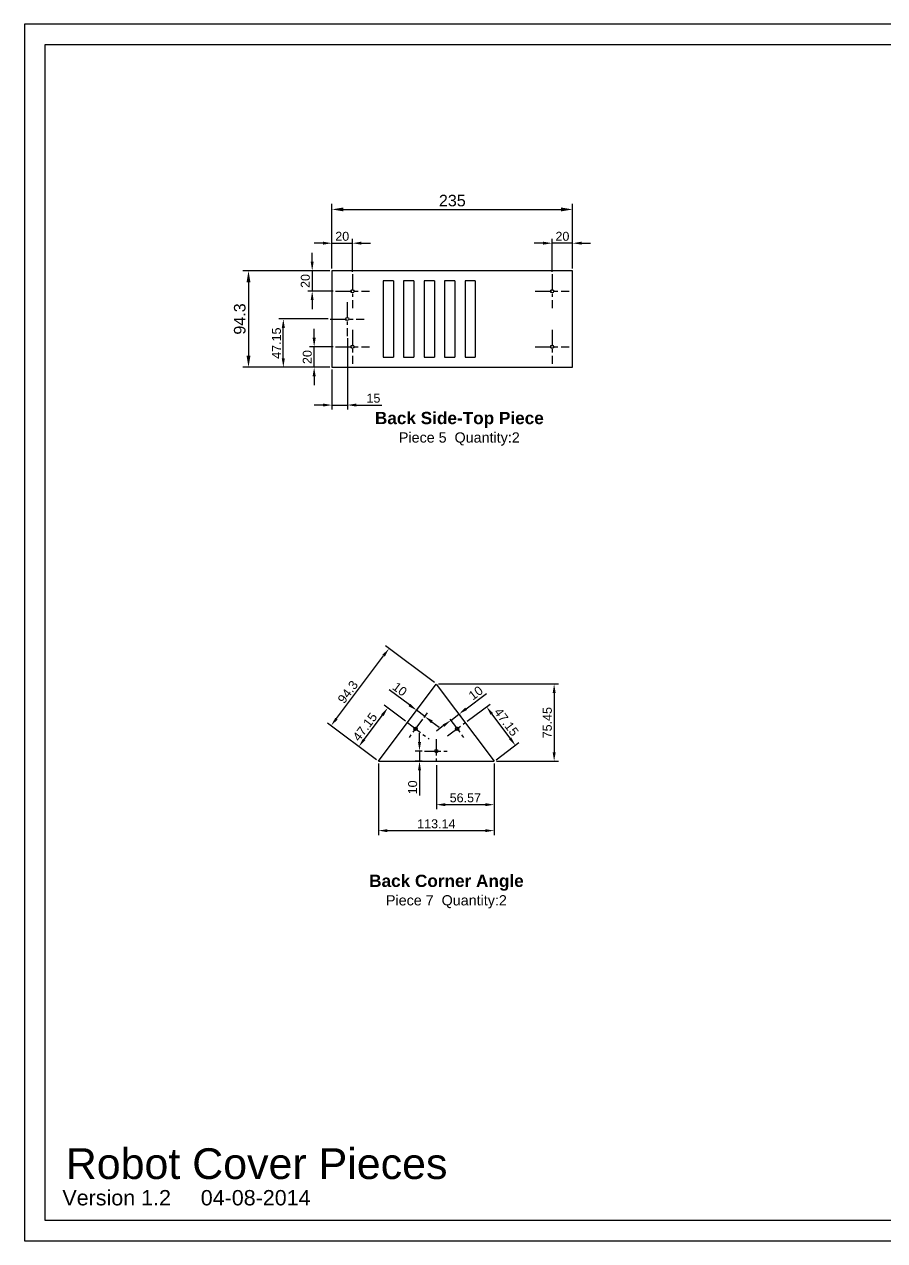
# Model space of a CAD drawing. Header units: millimetres. Extents: x 223 to 6376, y 897 to 5853.
# Drawn here: x 4682 to 5522, y 2268 to 3456 of the extents above; entities that cross this region are included whole.
import ezdxf

# ---------------------------------------------------------------- set-up
doc = ezdxf.new("R2010")
doc.units = ezdxf.units.MM
doc.header["$LTSCALE"] = 0.5
doc.linetypes.add('CENTER', pattern=[50.8, 31.75, -6.35, 6.35, -6.35])
for name, color, linetype in [('Centre', 6, 'CENTER'), ('Dim', 5, 'Continuous'), ('Title', 7, 'Continuous')]:
    doc.layers.add(name, color=color, linetype=linetype)
doc.styles.get("Standard").update_dxf_attribs({"font": 'arial.ttf'})
doc.dimstyles.new('ISO-25', dxfattribs={"dimtxt": 2.5, "dimasz": 2.5, "dimexe": 1.25, "dimexo": 0.625, "dimtad": 1, "dimtxsty": 'Standard', "dimcen": 2.5, "dimadec": 0, "dimazin": 0, "dimtfac": 1, "dimtmove": 0, "dimatfit": 3, "dimfxl": 1, "dimarcsym": 0})

# ---------------------------------------------------------------- blocks, each defined once
blk = doc.blocks.new('*D186')
at = {"layer": 'Defpoints', "color": 0, "transparency": 16777216}
for p in [(5217.1, 3275.6), (4982.1, 3215.7), (5217.1, 3215.7)]:
    blk.add_point(p, dxfattribs=at)
at = {"layer": 'Dim', "color": 0, "lineweight": -2, "transparency": 16777216}
for p, q in [((4982.1, 3218.5), (4982.1, 3281.2)), ((5217.1, 3218.5), (5217.1, 3281.2)), ((4993.3, 3275.6), (5205.8, 3275.6))]:
    blk.add_line(p, q, dxfattribs=at)
at = {"layer": 'Dim', "color": 0, "transparency": 16777216}
for points in [[(4993.3, 3277.5), (4993.3, 3273.7), (4982.1, 3275.6)], [(5205.8, 3277.5), (5205.8, 3273.7), (5217.1, 3275.6)]]:
    blk.add_solid(points, dxfattribs=at)
at = {"layer": 'Dim', "color": 0, "transparency": 16777216, "insert": (5099.6, 3284.2), "char_height": 11.25, "attachment_point": 5}
blk.add_mtext('235', dxfattribs=at)
blk = doc.blocks.new('*D187')
at = {"layer": 'Defpoints', "color": 0, "transparency": 16777216}
for p in [(4982.1, 3215.7), (4900.6, 3121.4), (4982.1, 3121.4)]:
    blk.add_point(p, dxfattribs=at)
at = {"layer": 'Dim', "color": 0, "lineweight": -2, "transparency": 16777216}
for p, q in [((4979.2, 3215.7), (4895, 3215.7)), ((4900.6, 3204.5), (4900.6, 3132.7)), ((4979.2, 3121.4), (4895, 3121.4))]:
    blk.add_line(p, q, dxfattribs=at)
at = {"layer": 'Dim', "color": 0, "transparency": 16777216}
for points in [[(4898.7, 3204.5), (4902.5, 3204.5), (4900.6, 3215.7)], [(4898.7, 3132.7), (4902.5, 3132.7), (4900.6, 3121.4)]]:
    blk.add_solid(points, dxfattribs=at)
at = {"layer": 'Dim', "color": 0, "transparency": 16777216, "insert": (4892.1, 3168.6), "char_height": 11.25, "attachment_point": 5, "rotation": 90}
blk.add_mtext('94.3', dxfattribs=at)
blk = doc.blocks.new('*D188')
at = {"layer": 'Defpoints', "color": 0, "transparency": 16777216}
for p in [(5002.1, 3242.6), (4982.1, 3215.7), (5002.1, 3212.3)]:
    blk.add_point(p, dxfattribs=at)
at = {"layer": 'Dim', "color": 0, "lineweight": -2, "transparency": 16777216}
for p, q in [((4982.1, 3217.9), (4982.1, 3247)), ((5002.1, 3214.5), (5002.1, 3247)), ((4973.3, 3242.6), (4964.6, 3242.6)), ((4982.1, 3242.6), (5002.1, 3242.6)), ((5010.8, 3242.6), (5019.6, 3242.6))]:
    blk.add_line(p, q, dxfattribs=at)
at = {"layer": 'Dim', "color": 0, "transparency": 16777216}
for points in [[(4973.3, 3244.1), (4973.3, 3241.2), (4982.1, 3242.6)], [(5010.8, 3244.1), (5010.8, 3241.2), (5002.1, 3242.6)]]:
    blk.add_solid(points, dxfattribs=at)
at = {"layer": 'Dim', "color": 0, "transparency": 16777216, "insert": (4992.1, 3249.3), "char_height": 8.75, "attachment_point": 5}
blk.add_mtext('20', dxfattribs=at)
blk = doc.blocks.new('*D189')
at = {"layer": 'Defpoints', "color": 0, "transparency": 16777216}
for p in [(5197.1, 3242.6), (5197.1, 3212.3), (5217.1, 3215.7)]:
    blk.add_point(p, dxfattribs=at)
at = {"layer": 'Dim', "color": 0, "lineweight": -2, "transparency": 16777216}
for p, q in [((5197.1, 3214.5), (5197.1, 3247)), ((5217.1, 3217.9), (5217.1, 3247)), ((5188.3, 3242.6), (5179.6, 3242.6)), ((5217.1, 3242.6), (5197.1, 3242.6)), ((5225.8, 3242.6), (5234.6, 3242.6))]:
    blk.add_line(p, q, dxfattribs=at)
at = {"layer": 'Dim', "color": 0, "transparency": 16777216}
for points in [[(5188.3, 3244.1), (5188.3, 3241.2), (5197.1, 3242.6)], [(5225.8, 3244.1), (5225.8, 3241.2), (5217.1, 3242.6)]]:
    blk.add_solid(points, dxfattribs=at)
at = {"layer": 'Dim', "color": 0, "transparency": 16777216, "insert": (5207.1, 3249.3), "char_height": 8.75, "attachment_point": 5}
blk.add_mtext('20', dxfattribs=at)
blk = doc.blocks.new('*D190')
at = {"layer": 'Defpoints', "color": 0, "transparency": 16777216}
for p in [(4982.1, 3215.7), (4962.8, 3195.7), (4985.5, 3195.7)]:
    blk.add_point(p, dxfattribs=at)
at = {"layer": 'Dim', "color": 0, "lineweight": -2, "transparency": 16777216}
for p, q in [((4962.8, 3224.5), (4962.8, 3233.2)), ((4979.9, 3215.7), (4958.4, 3215.7)), ((4962.8, 3215.7), (4962.8, 3195.7)), ((4983.3, 3195.7), (4958.4, 3195.7)), ((4962.8, 3187), (4962.8, 3178.2))]:
    blk.add_line(p, q, dxfattribs=at)
at = {"layer": 'Dim', "color": 0, "transparency": 16777216}
for points in [[(4961.3, 3224.5), (4964.2, 3224.5), (4962.8, 3215.7)], [(4961.3, 3187), (4964.2, 3187), (4962.8, 3195.7)]]:
    blk.add_solid(points, dxfattribs=at)
at = {"layer": 'Dim', "color": 0, "transparency": 16777216, "insert": (4956.1, 3205.7), "char_height": 8.75, "attachment_point": 5, "rotation": 90}
blk.add_mtext('20', dxfattribs=at)
blk = doc.blocks.new('*D191')
at = {"layer": 'Defpoints', "color": 0, "transparency": 16777216}
for p in [(4964.7, 3141.4), (4985.5, 3141.4), (4982.1, 3121.4)]:
    blk.add_point(p, dxfattribs=at)
at = {"layer": 'Dim', "color": 0, "lineweight": -2, "transparency": 16777216}
for p, q in [((4964.7, 3150.2), (4964.7, 3158.9)), ((4983.3, 3141.4), (4960.3, 3141.4)), ((4964.7, 3121.4), (4964.7, 3141.4)), ((4979.9, 3121.4), (4960.3, 3121.4)), ((4964.7, 3112.7), (4964.7, 3103.9))]:
    blk.add_line(p, q, dxfattribs=at)
at = {"layer": 'Dim', "color": 0, "transparency": 16777216}
for points in [[(4963.2, 3150.2), (4966.2, 3150.2), (4964.7, 3141.4)], [(4963.2, 3112.7), (4966.2, 3112.7), (4964.7, 3121.4)]]:
    blk.add_solid(points, dxfattribs=at)
at = {"layer": 'Dim', "color": 0, "transparency": 16777216, "insert": (4958, 3131.4), "char_height": 8.75, "attachment_point": 5, "rotation": 90}
blk.add_mtext('20', dxfattribs=at)
blk = doc.blocks.new('*D192')
at = {"layer": 'Defpoints', "color": 0, "transparency": 16777216}
for p in [(5084, 2812.1), (5140.5, 2736.6), (5199, 2736.6)]:
    blk.add_point(p, dxfattribs=at)
at = {"layer": 'Dim', "color": 0, "lineweight": -2, "transparency": 16777216}
for p, q in [((5086.2, 2812.1), (5203.4, 2812.1)), ((5199, 2803.3), (5199, 2745.4)), ((5142.7, 2736.6), (5203.4, 2736.6))]:
    blk.add_line(p, q, dxfattribs=at)
at = {"layer": 'Dim', "color": 0, "transparency": 16777216}
for points in [[(5197.6, 2803.3), (5200.5, 2803.3), (5199, 2812.1)], [(5197.6, 2745.4), (5200.5, 2745.4), (5199, 2736.6)]]:
    blk.add_solid(points, dxfattribs=at)
at = {"layer": 'Dim', "color": 0, "transparency": 16777216, "insert": (5192.4, 2774.3), "char_height": 8.75, "attachment_point": 5, "rotation": 90}
blk.add_mtext('75.45', dxfattribs=at)
blk = doc.blocks.new('*D193')
at = {"layer": 'Defpoints', "color": 0, "transparency": 16777216}
for p in [(5037.8, 2846.7), (5084, 2812.1), (5027.4, 2736.6)]:
    blk.add_point(p, dxfattribs=at)
at = {"layer": 'Dim', "color": 0, "lineweight": -2, "transparency": 16777216}
for p, q in [((4986.4, 2778.3), (5032.5, 2839.7)), ((5082.2, 2813.4), (5034.3, 2849.3)), ((5025.6, 2737.9), (4977.7, 2773.9))]:
    blk.add_line(p, q, dxfattribs=at)
at = {"layer": 'Dim', "color": 0, "transparency": 16777216}
for points in [[(5031.3, 2840.6), (5033.7, 2838.8), (5037.8, 2846.7)], [(4985.3, 2779.1), (4987.6, 2777.4), (4981.2, 2771.3)]]:
    blk.add_solid(points, dxfattribs=at)
at = {"layer": 'Dim', "color": 0, "transparency": 16777216, "insert": (4997.6, 2804.3), "char_height": 8.75, "attachment_point": 5, "rotation": 53.1377}
blk.add_mtext('94.3', dxfattribs=at)
blk = doc.blocks.new('*D194')
at = {"layer": 'Defpoints', "color": 0, "transparency": 16777216}
for p in [(5036.6, 2788.7), (5055.7, 2774.3), (5027.4, 2736.6)]:
    blk.add_point(p, dxfattribs=at)
at = {"layer": 'Dim', "color": 0, "lineweight": -2, "transparency": 16777216}
for p, q in [((5013.5, 2758), (5031.3, 2781.7)), ((5053.9, 2775.7), (5033.1, 2791.3)), ((5025.6, 2737.9), (5004.8, 2753.6))]:
    blk.add_line(p, q, dxfattribs=at)
at = {"layer": 'Dim', "color": 0, "transparency": 16777216}
for points in [[(5030.1, 2782.6), (5032.5, 2780.8), (5036.6, 2788.7)], [(5012.4, 2758.8), (5014.7, 2757.1), (5008.3, 2751)]]:
    blk.add_solid(points, dxfattribs=at)
at = {"layer": 'Dim', "color": 0, "transparency": 16777216, "insert": (5014.3, 2770.2), "char_height": 8.75, "attachment_point": 5, "rotation": 53.1377}
blk.add_mtext('47.15', dxfattribs=at)
blk = doc.blocks.new('*D196')
at = {"layer": 'Defpoints', "color": 0, "transparency": 16777216}
for p in [(5027.4, 2736.6), (5140.5, 2736.6), (5140.5, 2668.9)]:
    blk.add_point(p, dxfattribs=at)
at = {"layer": 'Dim', "color": 0, "lineweight": -2, "transparency": 16777216}
for p, q in [((5027.4, 2734.4), (5027.4, 2664.5)), ((5140.5, 2734.4), (5140.5, 2664.5)), ((5036.1, 2668.9), (5131.8, 2668.9))]:
    blk.add_line(p, q, dxfattribs=at)
at = {"layer": 'Dim', "color": 0, "transparency": 16777216}
for points in [[(5036.1, 2670.3), (5036.1, 2667.4), (5027.4, 2668.9)], [(5131.8, 2670.3), (5131.8, 2667.4), (5140.5, 2668.9)]]:
    blk.add_solid(points, dxfattribs=at)
at = {"layer": 'Dim', "color": 0, "transparency": 16777216, "insert": (5084, 2675.5), "char_height": 8.75, "attachment_point": 5}
blk.add_mtext('113.14', dxfattribs=at)
blk = doc.blocks.new('*D197')
at = {"layer": 'Defpoints', "color": 0, "transparency": 16777216}
for p in [(5062.6, 2783.6), (5064.7, 2786.4), (5070.6, 2777.6)]:
    blk.add_point(p, dxfattribs=at)
at = {"layer": 'Dim', "color": 0, "lineweight": -2, "transparency": 16777216}
for p, q in [((5057.7, 2791.6), (5037.8, 2806.5)), ((5064, 2785.4), (5067.3, 2789.9)), ((5072.7, 2780.4), (5064.7, 2786.4)), ((5072, 2779.4), (5075.3, 2783.9)), ((5079.7, 2775.1), (5086.7, 2769.9))]:
    blk.add_line(p, q, dxfattribs=at)
at = {"layer": 'Dim', "color": 0, "transparency": 16777216}
for points in [[(5058.6, 2792.8), (5056.8, 2790.4), (5064.7, 2786.4)], [(5080.6, 2776.3), (5078.8, 2773.9), (5072.7, 2780.4)]]:
    blk.add_solid(points, dxfattribs=at)
at = {"layer": 'Dim', "color": 0, "transparency": 16777216, "insert": (5048.3, 2807), "char_height": 8.75, "attachment_point": 5, "rotation": 323.1377}
blk.add_mtext('10', dxfattribs=at)
blk = doc.blocks.new('*D198')
at = {"layer": 'Defpoints', "color": 0, "transparency": 16777216}
for p in [(5105.3, 2783.6), (5106, 2782.6), (5097.3, 2777.6)]:
    blk.add_point(p, dxfattribs=at)
at = {"layer": 'Dim', "color": 0, "lineweight": -2, "transparency": 16777216}
for p, q in [((5113, 2787.9), (5132.9, 2802.8)), ((5098, 2776.6), (5106, 2782.6)), ((5106.6, 2781.9), (5108.7, 2779.1)), ((5091, 2771.4), (5084, 2766.1)), ((5098.6, 2775.9), (5100.7, 2773.1))]:
    blk.add_line(p, q, dxfattribs=at)
at = {"layer": 'Dim', "color": 0, "transparency": 16777216}
for points in [[(5112.2, 2789), (5113.9, 2786.7), (5106, 2782.6)], [(5090.2, 2772.5), (5091.9, 2770.2), (5098, 2776.6)]]:
    blk.add_solid(points, dxfattribs=at)
at = {"layer": 'Dim', "color": 0, "transparency": 16777216, "insert": (5122.5, 2803.3), "char_height": 8.75, "attachment_point": 5, "rotation": 36.8623}
blk.add_mtext('10', dxfattribs=at)
blk = doc.blocks.new('*D199')
at = {"layer": 'Defpoints', "color": 0, "transparency": 16777216}
for p in [(5072.4, 2746.6), (5067.6, 2736.6), (5072.4, 2736.6)]:
    blk.add_point(p, dxfattribs=at)
at = {"layer": 'Dim', "color": 0, "lineweight": -2, "transparency": 16777216}
for p, q in [((5067.6, 2755.4), (5067.6, 2764.1)), ((5070.2, 2746.6), (5063.2, 2746.6)), ((5067.6, 2746.6), (5067.6, 2736.6)), ((5070.2, 2736.6), (5063.2, 2736.6)), ((5067.6, 2727.9), (5067.6, 2703.1))]:
    blk.add_line(p, q, dxfattribs=at)
at = {"layer": 'Dim', "color": 0, "transparency": 16777216}
for points in [[(5066.1, 2755.4), (5069, 2755.4), (5067.6, 2746.6)], [(5066.1, 2727.9), (5069, 2727.9), (5067.6, 2736.6)]]:
    blk.add_solid(points, dxfattribs=at)
at = {"layer": 'Dim', "color": 0, "transparency": 16777216, "insert": (5060.9, 2711.1), "char_height": 8.75, "attachment_point": 5, "rotation": 90}
blk.add_mtext('10', dxfattribs=at)
blk = doc.blocks.new('*D200')
at = {"layer": 'Defpoints', "color": 0, "transparency": 16777216}
for p in [(5084, 2735), (5140.5, 2736.6), (5084, 2694.2)]:
    blk.add_point(p, dxfattribs=at)
at = {"layer": 'Dim', "color": 0, "lineweight": -2, "transparency": 16777216}
for p, q in [((5084, 2732.8), (5084, 2689.8)), ((5140.5, 2734.4), (5140.5, 2689.8)), ((5131.8, 2694.2), (5092.7, 2694.2))]:
    blk.add_line(p, q, dxfattribs=at)
at = {"layer": 'Dim', "color": 0, "transparency": 16777216}
for points in [[(5092.7, 2695.7), (5092.7, 2692.8), (5084, 2694.2)], [(5131.8, 2695.7), (5131.8, 2692.8), (5140.5, 2694.2)]]:
    blk.add_solid(points, dxfattribs=at)
at = {"layer": 'Dim', "color": 0, "transparency": 16777216, "insert": (5112.3, 2700.9), "char_height": 8.75, "attachment_point": 5}
blk.add_mtext('56.57', dxfattribs=at)
blk = doc.blocks.new('*D289')
at = {"layer": 'Defpoints', "color": 0, "transparency": 16777216}
for p in [(4997.1, 3152), (4982.1, 3121.4), (4997.1, 3084.5)]:
    blk.add_point(p, dxfattribs=at)
at = {"layer": 'Dim', "color": 0, "lineweight": -2, "transparency": 16777216}
for p, q in [((4997.1, 3149.8), (4997.1, 3080.2)), ((4982.1, 3119.2), (4982.1, 3080.2)), ((4973.3, 3084.5), (4964.6, 3084.5)), ((4982.1, 3084.5), (4997.1, 3084.5)), ((5005.8, 3084.5), (5030.7, 3084.5))]:
    blk.add_line(p, q, dxfattribs=at)
at = {"layer": 'Dim', "color": 0, "transparency": 16777216}
for points in [[(4973.3, 3086), (4973.3, 3083.1), (4982.1, 3084.5)], [(5005.8, 3086), (5005.8, 3083.1), (4997.1, 3084.5)]]:
    blk.add_solid(points, dxfattribs=at)
at = {"layer": 'Dim', "color": 0, "transparency": 16777216, "insert": (5022.6, 3091.2), "char_height": 8.75, "attachment_point": 5}
blk.add_mtext('15', dxfattribs=at)
blk = doc.blocks.new('*D290')
at = {"layer": 'Defpoints', "color": 0, "transparency": 16777216}
for p in [(4934.6, 3168.6), (4980.5, 3168.6), (4982.1, 3121.4)]:
    blk.add_point(p, dxfattribs=at)
at = {"layer": 'Dim', "color": 0, "lineweight": -2, "transparency": 16777216}
for p, q in [((4978.3, 3168.6), (4930.2, 3168.6)), ((4934.6, 3130.2), (4934.6, 3159.8)), ((4979.9, 3121.4), (4930.2, 3121.4))]:
    blk.add_line(p, q, dxfattribs=at)
at = {"layer": 'Dim', "color": 0, "transparency": 16777216}
for points in [[(4933.1, 3159.8), (4936.1, 3159.8), (4934.6, 3168.6)], [(4933.1, 3130.2), (4936.1, 3130.2), (4934.6, 3121.4)]]:
    blk.add_solid(points, dxfattribs=at)
at = {"layer": 'Dim', "color": 0, "transparency": 16777216, "insert": (4927.9, 3145), "char_height": 8.75, "attachment_point": 5, "rotation": 90}
blk.add_mtext('47.15', dxfattribs=at)
blk = doc.blocks.new('*D291')
at = {"layer": 'Defpoints', "color": 0, "transparency": 16777216}
for p in [(5132.9, 2789.9), (5112.3, 2774.3), (5140.5, 2736.6)]:
    blk.add_point(p, dxfattribs=at)
at = {"layer": 'Dim', "color": 0, "lineweight": -2, "transparency": 16777216}
for p, q in [((5114, 2775.7), (5136.4, 2792.5)), ((5156, 2759.1), (5138.2, 2782.9)), ((5142.3, 2737.9), (5164.7, 2754.8))]:
    blk.add_line(p, q, dxfattribs=at)
at = {"layer": 'Dim', "color": 0, "transparency": 16777216}
for points in [[(5139.4, 2783.7), (5137, 2782), (5132.9, 2789.9)], [(5157.1, 2760), (5154.8, 2758.3), (5161.2, 2752.1)]]:
    blk.add_solid(points, dxfattribs=at)
at = {"layer": 'Dim', "color": 0, "transparency": 16777216, "insert": (5152.4, 2775), "char_height": 8.75, "attachment_point": 5, "rotation": 306.8623}
blk.add_mtext('47.15', dxfattribs=at)

msp = doc.modelspace()

# ---------------------------------------------------------------- linework, layer by layer
for p, q in [((5217.054, 3215.725), (4982.054, 3215.725)), ((4982.054, 3215.725), (4982.054, 3121.425)), ((5217.054, 3121.425), (5217.054, 3215.725)), ((5042.054, 3205.725), (5032.054, 3205.725)), ((5032.054, 3205.725), (5032.054, 3131.425)), ((5042.054, 3205.725), (5042.054, 3131.425)), ((5062.054, 3205.725), (5052.054, 3205.725)), ((5052.054, 3205.725), (5052.054, 3131.425)), ((5062.054, 3205.725), (5062.054, 3131.425)), ((5082.054, 3205.725), (5072.054, 3205.725)), ((5072.054, 3205.725), (5072.054, 3131.425)), ((5082.054, 3205.725), (5082.054, 3131.425)), ((5102.054, 3205.725), (5092.054, 3205.725)), ((5092.054, 3205.725), (5092.054, 3131.425)), ((5102.054, 3205.725), (5102.054, 3131.425)), ((5122.054, 3205.725), (5112.054, 3205.725)), ((5112.054, 3205.725), (5112.054, 3131.425)), ((5122.054, 3205.725), (5122.054, 3131.425)), ((5032.054, 3131.425), (5042.054, 3131.425)), ((5052.054, 3131.425), (5062.054, 3131.425)), ((5072.054, 3131.425), (5082.054, 3131.425)), ((5092.054, 3131.425), (5102.054, 3131.425)), ((5112.054, 3131.425), (5122.054, 3131.425)), ((4982.054, 3121.425), (5217.054, 3121.425)), ((5027.396, 2736.62), (5083.966, 2812.067)), ((5083.966, 2812.067), (5140.536, 2736.62)), ((5027.396, 2736.62), (5140.536, 2736.62))]:
    msp.add_line(p, q)
for centre in [(5002.054, 3195.725), (5197.054, 3195.725), (4997.054, 3168.575), (5002.054, 3141.425), (5197.054, 3141.425), (5063.682, 2768.345), (5104.25, 2768.345), (5083.966, 2746.62)]:
    msp.add_circle(centre, 1.6)
at = {"layer": 'Centre'}
for p, q in [((5002.054, 3212.325), (5002.054, 3179.125)), ((5197.054, 3212.325), (5197.054, 3179.125)), ((4985.454, 3195.725), (5018.654, 3195.725)), ((5180.454, 3195.725), (5213.654, 3195.725)), ((4997.054, 3185.175), (4997.054, 3151.975)), ((4980.454, 3168.575), (5013.654, 3168.575)), ((5002.054, 3158.025), (5002.054, 3124.825)), ((5197.054, 3158.025), (5197.054, 3124.825)), ((4985.454, 3141.425), (5018.654, 3141.425)), ((5180.454, 3141.425), (5213.654, 3141.425)), ((5055.681, 2774.343), (5076.963, 2758.386)), ((5070.641, 2777.625), (5056.723, 2759.064)), ((5094.969, 2761.386), (5112.251, 2774.343)), ((5097.292, 2777.625), (5111.209, 2759.064)), ((5083.966, 2758.22), (5083.966, 2735.02)), ((5072.366, 2746.62), (5095.566, 2746.62))]:
    msp.add_line(p, q, dxfattribs=at)
at = {"layer": 'Dim'}
for points in [[(4681.729, 2268.389), (6361.729, 2268.389), (6361.729, 3456.389), (4681.729, 3456.389)], [(4701.729, 2288.389), (6341.729, 2288.389), (6341.729, 3436.389), (4701.729, 3436.389)]]:
    msp.add_lwpolyline(points, close=True, dxfattribs=at)

# ---------------------------------------------------------------- texts
at = {"layer": 'Dim', "attachment_point": 1}
for s, width, insert, char_height in [('Robot Cover Pieces', 564.96076, (4722.192, 2358.637), 30), ('Version 1.2     04-08-2014', 361.06512, (4718.891, 2317.843), 15)]:
    msp.add_mtext_dynamic_manual_height_columns(s, width=width, gutter_width=12.5, heights=[0], dxfattribs=dict(at, insert=insert, char_height=char_height))
at = {"layer": 'Title', "insert": (5007.464, 3077.88), "char_height": 10, "attachment_point": 1}
msp.add_mtext_dynamic_manual_height_columns('\\pi16.555;{\\fArial|b1|i0|c0|p34;\\H1.2x;Back Side-Top Piece}\\P\\pi39.973;Piece 5  Quantity:2', width=196.16674, gutter_width=12.5, heights=[46.129], dxfattribs=at)
at = {"layer": 'Title'}
note = msp.add_mtext_dynamic_manual_height_columns('\\pi6.3403;{\\fArial|b1|i0|c0|p34;\\H1.2x;Back Corner Angle}\\P\\pi22.763;Piece 7  Quantity:2\\P\\pi80.874;', width=161.74742, gutter_width=12.5, heights=[39.072, 0], dxfattribs=dict(at, insert=(5012.061, 2625.844), char_height=10, attachment_point=1))

# ---------------------------------------------------------------- dimensions: what is measured, and where the dimension line sits
at = {"layer": 'Dim'}
for base, p1, p2, override, picture, middle in [((5217.054, 3275.61), (4982.054, 3215.725), (5217.054, 3215.725), {"dimscale": 4.5, "dimdsep": 46}, '*D186', (5099.554, 3275.61)), ((5002.054, 3242.634), (4982.054, 3215.725), (5002.054, 3212.325), {"dimscale": 3.5, "dimdsep": 46}, '*D188', (4992.054, 3242.634)), ((5197.054, 3242.634), (5217.054, 3215.725), (5197.054, 3212.325), {"dimscale": 3.5, "dimdsep": 46}, '*D189', (5207.054, 3242.634)), ((5140.536, 2668.886), (5027.396, 2736.62), (5140.536, 2736.62), {"dimscale": 3.5, "dimdsep": 46}, '*D196', (5083.966, 2668.886)), ((5083.966, 2694.223), (5140.536, 2736.62), (5083.966, 2735.02), {"dimscale": 3.5, "dimdsep": 46}, '*D200', (5112.251, 2694.223))]:
    dim = msp.add_linear_dim(base=base, p1=p1, p2=p2, dimstyle='ISO-25', override=override, dxfattribs=at)
    dim.commit()
    dim.dimension.update_dxf_attribs({"geometry": picture, "text_midpoint": middle, "dimtype": 160})
for base, p1, p2, angle, override, picture, middle, dimtype in [((4962.75, 3195.725), (4982.054, 3215.725), (4985.454, 3195.725), 90, {"dimscale": 3.5, "dimdsep": 46}, '*D190', (4962.75, 3205.725), 160), ((4900.622, 3121.425), (4982.054, 3215.725), (4982.054, 3121.425), 90, {"dimscale": 4.5, "dimdsep": 46}, '*D187', (4900.622, 3168.575), 160), ((4964.692, 3141.425), (4982.054, 3121.425), (4985.454, 3141.425), 90, {"dimscale": 3.5, "dimdsep": 46}, '*D191', (4964.692, 3131.425), 160), ((5037.758, 2846.714), (5027.396, 2736.62), (5083.966, 2812.067), 53.137697, {"dimscale": 3.5, "dimdsep": 46}, '*D193', (5002.972, 2800.319), 161), ((5199.042, 2736.62), (5083.966, 2812.067), (5140.536, 2736.62), 90, {"dimscale": 3.5, "dimdsep": 46}, '*D192', (5199.042, 2774.343), 160), ((5036.554, 2788.685), (5027.396, 2736.62), (5055.681, 2774.343), 53.137697, {"dimscale": 3.5, "dimdsep": 46}, '*D194', (5019.672, 2766.169), 161), ((5067.59, 2736.62), (5072.366, 2746.62), (5072.366, 2736.62), 90, {"dimscale": 3.5, "dimdsep": 46}, '*D199', (5067.59, 2711.092), 160)]:
    dim = msp.add_linear_dim(base=base, p1=p1, p2=p2, angle=angle, dimstyle='ISO-25', override=override, dxfattribs=at)
    dim.commit()
    dim.dimension.update_dxf_attribs({"geometry": picture, "text_midpoint": middle, "dimtype": dimtype})
dim = msp.add_linear_dim(base=(4934.599, 3168.575), p1=(4982.054, 3121.425), p2=(4980.454, 3168.575), angle=90, dimstyle='ISO-25', override={"dimscale": 3.5, "dimdsep": 46}, dxfattribs=at)
dim.commit()
dim.dimension.update_dxf_attribs({"geometry": '*D290', "text_midpoint": (4927.944, 3145)})
dim = msp.add_linear_dim(base=(4997.054, 3084.543), p1=(4982.054, 3121.425), p2=(4997.054, 3151.975), dimstyle='ISO-25', override={"dimscale": 3.5, "dimdsep": 46}, dxfattribs=at)
dim.commit()
dim.dimension.update_dxf_attribs({"geometry": '*D289', "text_midpoint": (5022.629, 3091.198)})
for p1, p2, distance, picture, middle in [((5070.641, 2777.625), (5062.64, 2783.624), -3.416, '*D197', (5048.257, 2806.996)), ((5097.292, 2777.625), (5105.292, 2783.624), -1.242, '*D198', (5122.469, 2803.269)), ((5140.536, 2736.62), (5112.251, 2774.343), -25.856, '*D291', (5152.405, 2774.985))]:
    dim = msp.add_aligned_dim(p1=p1, p2=p2, distance=distance, dimstyle='ISO-25', override={"dimscale": 3.5, "dimdsep": 46}, dxfattribs=at)
    dim.commit()
    dim.dimension.update_dxf_attribs({"geometry": picture, "text_midpoint": middle})

doc.saveas('drawing.dxf')
